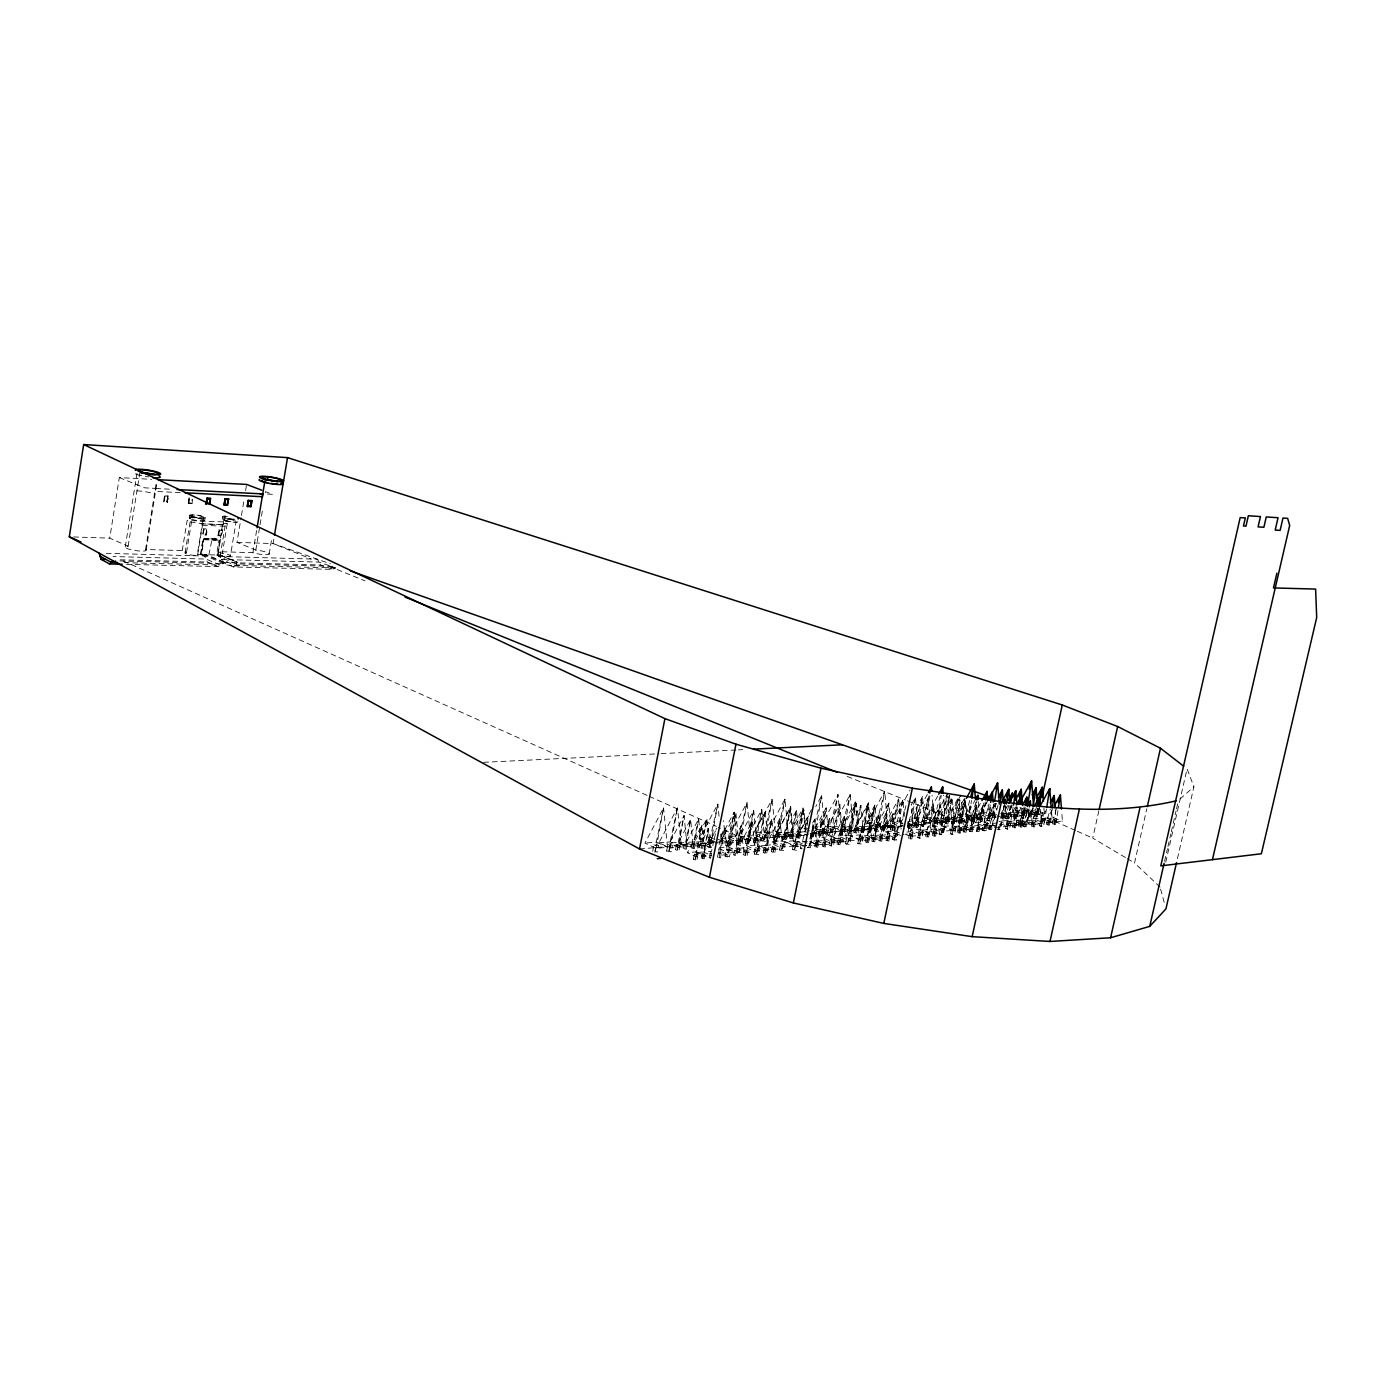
<?xml version="1.0" encoding="UTF-8"?>
<svg xmlns="http://www.w3.org/2000/svg" width="1386" height="1386" viewBox="0 0 1386 1386"><rect width="100%" height="100%" fill="white"/><g stroke="black" fill="none" stroke-linecap="round" stroke-linejoin="round"><path stroke-width="0.75" stroke-dasharray="5 3.75" d="M204.66 556.046L204.903 554.539L222.47 562.023L222.228 563.53L217.931 566.579L207.398 562.058L204.66 556.046L201.178 554.573L203.655 539.518L201.715 554.798L197.314 554.469A6.358 1.143 8.9 0 1 190.107 554.868A6.358 1.143 8.9 0 1 186.538 552.425L182.242 550.588L145.565 549.497A10.551 1.906 8.7 0 1 140.558 551.091A10.551 1.906 8.7 0 1 127.339 548.596A10.551 1.906 8.7 0 1 128.136 546.205L109.737 538.149L119.317 477.581L151.68 479.331M125.26 547.002L136.971 473.388M128.136 546.205L139.83 472.799M1052.39 809.407L1047.383 818.433L1056.253 821.933L1058.107 809.441M145.565 549.497L156.029 484.286M119.317 477.581L144.716 487.837L155.371 488.374L155.163 491.406L180.925 492.671M146.102 550.242L156.895 483.056M164.674 495.928L168.364 496.119L164.501 495.859L163.479 502.148L167.342 502.39L168.364 496.119L167.342 502.39M1027.13 808.679L1026.09 815.072L1015.124 810.758L1017.185 807.033M1029.105 808.835L1026.576 824.549L1019.005 821.551L1026.246 808.454M1033.124 806.357L1031.808 814.587L1023.197 811.208L1025.172 807.605L1022.47 824.462M1033.332 808.055L1026.264 820.841L1035.03 824.306L1037.716 807.553M1038.045 813.946L1039.032 807.778M1046.499 808.887L1044.23 823.059L1033.107 818.676L1039.344 807.414M1051.887 810.065L1049.912 822.522L1041.163 819.091L1047.192 808.229M164.224 501.628L164.865 496.5L167.741 496.69L166.926 501.749L164.05 501.559L164.865 496.5M192.498 499.341L192.013 503.551L188.201 503.326L189.224 497.089M188.375 503.395L189.397 497.158M189.31 499.393L188.929 502.806L191.58 502.927L191.961 499.514M182.242 550.588L187.145 520.478L222.921 521.898L227.269 523.665A6.428 1.074 9.2 0 0 223.943 524.67L201.178 523.787A6.514 1.091 9.1 0 0 191.459 522.245L187.145 520.478M1000.64 826.992L1004.452 803.585M1000.917 815.037L1004.503 816.51L1006.063 805.994M1010.203 805.89L1008.488 816.527L1001.021 813.565L1005.11 806.132M998.942 821.257L1010.099 825.727L1013.097 807.189M1012.265 805.63L1008.263 812.872L1016.908 816.285L1018.242 807.986M1015.401 806.947L1007.275 821.673L1016.042 825.172L1018.762 808.281M189.258 517.966L189.709 515.228M185.048 552.945L191.147 515.453M186.538 552.425L192.637 515.003A6.514 1.074 9.1 0 1 201.576 516.302L203.447 517.047L197.314 554.469M197.626 554.902L203.759 517.463M204.73 520.408L205.163 517.688M203.586 528.759L202.564 534.961L206.341 535.169L207.363 528.967L203.759 528.828M203.118 534.372L203.933 529.383L206.739 529.556L205.925 534.546L203.292 534.442L203.933 529.383M200.416 554.556L203.032 538.582L210.724 538.842M200.935 554.764L203.032 538.582M223.51 563.565L205.942 556.081L206.202 554.573L223.77 562.058L223.51 563.565L115.125 560.81M208.888 554.781L211.867 539.986M212.786 539.119L212.37 538.305L220.443 539.379L217.827 555.249L219.525 540.245L203.655 539.518M965.349 800.207L957.449 814.604L968.467 819.039L971.517 800.484M975.727 799.081L966.406 816.059L973.89 819.074L977.147 799.272M978.672 828.897L976.732 805.231L965.124 826.351L971.049 825.813L979.382 829.209L983.332 805.058L971.759 826.125L977.65 825.588L985.273 828.672L983.332 805.058L977.65 825.588M985.273 801.957L982.518 818.831L973.856 815.349L980.924 802.459M986.399 802.806L975.432 822.764L986.624 827.269L990.349 804.4M987.196 801.836L980.942 813.201L991.96 817.584L994.282 803.308M218.156 535.776L219.005 529.521L222.73 529.729L221.725 535.897L217.983 535.706L219.005 529.521M219.525 530.214L218.711 535.187L219.352 530.145L222.124 530.318L219.352 530.145M335.499 567.931L235.481 565.436L221.396 559.476L319.005 562.092L335.499 567.931L333.056 569.386L233.333 566.961L222.782 562.456L220.028 556.479L216.545 555.006L219.005 540.038M222.262 519.334L222.713 516.631M217.827 555.249L222.921 521.898M218.52 535.117L221.31 535.291L221.951 530.249M223.146 524.012L223.891 519.507M332.623 566.354L236.348 563.894L218.745 556.444L218.988 554.954L237.872 562.421L237.63 563.929A9.477 1.732 9.1 0 1 235.256 566.008A9.477 1.732 9.1 0 1 222.228 563.53M220.028 556.479L226.039 520.651A6.428 1.057 9.2 0 1 228.014 519.161A6.289 1.039 9.2 0 1 235.395 520.807M202.373 525.294L225.416 526.195L225.623 524.844L224.012 524.237M226.039 520.651A6.289 1.039 9.2 0 0 236.105 521.621L230.405 555.994A6.272 1.126 9.1 0 0 222.332 553.464L228.014 519.161M222.332 553.464L218.018 551.645L252.91 552.685A10.031 1.767 9.3 0 0 265.731 554.712A10.031 1.767 9.3 0 0 267.914 552.789A10.031 1.767 9.3 0 0 255.804 550.103L236.989 542.359L241.112 517.532M241.459 515.453L244.213 498.908M245.582 490.627L246.604 484.424M236.348 563.894L236.608 562.387M937.681 796.101L925.692 818.052L936.763 822.591L941.285 795.339M935.862 833.384L940.609 804.85L927.009 829.729L936 833.488L933.627 805.509L919.975 830.474L928.845 834.147L933.627 805.509L927.13 829.833M942.619 822.002L947.244 794.074L933.921 818.45L942.619 822.002L949.531 821.396L947.418 796.17M943.571 831.219L949.549 795.131L932.328 826.61L943.571 831.219L952.494 830.405L949.722 797.21M948.197 821.621L952.182 797.539L940.678 818.554L948.197 821.621L954.14 821.101L952.182 797.539L946.638 818.052L940.678 818.554M946.638 818.052L954.642 821.153L958.61 797.158L947.123 818.104L953.048 817.601L961.26 820.945L967.151 820.443L965.557 801.264M954.937 830.976L960.879 795.027L943.71 826.385L954.937 830.976L972.262 829.382L970.304 805.647L958.679 826.818L966.302 829.919L970.304 805.647L964.639 826.281L958.679 826.818M961.26 820.945L965.21 797.019L953.759 817.913L959.632 817.411L967.151 820.443M252.91 552.685L256.722 529.833M255.804 550.103L259.702 526.749M260.066 524.618L261.122 518.243M261.486 516.112L262.907 507.623M265.402 492.74L265.575 491.649L272.557 494.317L264.709 493.918M912.023 836.139L916.856 807.241L919.282 835.463L912.023 836.139L906.687 833.904M922.175 834.788L928.273 798.215L910.897 830.075L922.175 834.788L942.965 832.743L940.609 804.85L934.095 829.088L919.975 830.474M927.373 794.369L914.344 818.242L925.415 822.799L929.971 795.443M269.144 554.175L272.02 537.11M273.77 539.362L273.059 543.555L311.226 559.026M879.053 813.963L874.739 839.344L867.03 836.07L879.053 813.963L881.236 838.738L862.005 840.54L850.657 835.689L868.416 802.927L871.673 839.639L860.325 834.822L850.657 835.689M878.516 827.823L884.718 791.198L867.376 823.163L878.516 827.823L887.854 827.009L884.718 791.198L873.526 835.481L867.03 836.07M873.526 835.481L881.756 838.825L886.035 813.495L874.046 835.55L880.508 834.961L888.928 838.547L895.339 837.958L893.19 813.305L881.219 835.29L887.646 834.718L895.339 837.958M884.649 827.806L888.842 802.979L877.078 824.635L884.649 827.806L890.973 827.251L888.842 802.979L880.508 834.961M888.928 838.547L893.19 813.305L887.646 834.718M893.849 827.529L898.682 798.89L885.1 823.873L893.849 827.529L901.108 826.888L898.682 798.89L892.359 823.249L885.1 823.873M849.722 840.834L856.184 803.066L838.391 835.966L849.722 840.834L859.476 839.933L856.184 803.066L848.145 835.082L838.391 835.966M832.657 826.905L842.307 826.091L853.464 830.838L850.207 794.421L832.657 826.905L843.814 831.687L863.097 830.006L860.897 805.422L849.029 827.355L855.509 826.801L863.617 830.075L867.879 804.989L856.028 826.87L862.473 826.316L870.772 829.833L877.182 829.278L875.016 804.816L863.183 826.645L869.594 826.091L877.182 829.278M862.005 840.54L868.416 802.927L860.325 834.822M873.578 810.36L868.572 839.829L859.666 836.018L873.578 810.36L876.125 839.119L867.22 835.342L859.666 836.018M870.772 829.833L875.016 804.816L867.22 835.342M817.567 844.767L822.071 818.693L809.822 841.389L817.567 844.767L824.393 844.126L822.071 818.693L816.666 840.765L809.822 841.389M821.777 833.315L826.195 807.778L814.188 830.041L821.777 833.315L828.464 832.726L826.195 807.778L820.876 829.469L812.369 830.127L811.105 836.26L813.339 837.231L814.604 831.098L816.579 830.924L815.314 837.057L811.105 836.26M816.666 840.765L825.12 844.472L829.59 818.485L817.376 841.111L824.185 840.488L831.912 843.849L829.59 818.485L824.185 840.488M831.565 831.946L838.01 794.524L820.408 827.147L831.565 831.946L841.302 831.08L838.01 794.524L830.162 826.316L820.408 827.147M833.263 842.359L839.812 804.296L821.915 837.439L833.263 842.359L843.156 841.441L839.812 804.296L831.825 836.555L821.915 837.439M839.881 842.238L844.317 816.458L832.172 838.911L839.881 842.238L846.569 841.631L844.317 816.458L838.859 838.305L830.405 839.032L829.14 845.217L831.392 846.205L832.674 840.02L834.667 839.847L833.384 846.014L829.14 845.217M843.814 831.687L850.207 794.421L842.307 826.091M796.413 846.621L803.152 807.882L785.03 841.597L796.413 846.621L806.652 845.668L795.287 840.661L785.03 841.597M767.082 832.501L777.303 831.635L788.513 836.538L784.996 799.064L767.082 832.501L778.274 837.439L798.925 835.654L796.569 810.36L784.441 832.917L791.319 832.328L799.462 835.723L803.949 809.909L791.856 832.397L798.683 831.808L806.999 835.463M807.05 825.623L808.107 819.542M811.382 831.773L815.107 833.384L821.638 795.685L815.748 806.635M756.427 840.072L761.815 809.58L747.608 836.139L756.548 840.176L753.689 810.308L739.448 836.953L747.73 836.243L753.689 810.308L748.284 840.904L718.346 827.269M758.229 850.987L765.176 811.538L746.811 845.858L758.229 850.987L774.653 849.445L771.794 819.317L757.397 846.205L766.371 850.224L771.794 819.317L765.678 845.443L757.397 846.205M765.384 837.733L772.158 799.202L754.192 832.778L765.384 837.733L775.71 836.832L772.158 799.202L764.518 831.895L754.192 832.778M778.274 837.439L784.996 799.064L777.303 831.635M783.471 846.95L790.28 808.038L772.106 841.891L783.471 846.95L793.814 845.997L790.28 808.038M728.222 838.357L734.147 812.196L737.057 842.341L728.222 838.357L719.819 839.084L728.655 843.086L734.147 812.196L720.772 837.3M719.299 848.7L728.811 853.031L735.914 813.132L719.351 844.178M728.482 849.323L736.364 852.858L741.163 825.831L728.603 849.341L727.182 855.786L725.017 855.994L726.316 849.514L735.949 848.665L743.693 852.182L741.163 825.831L735.949 848.665M740.107 841.614L747.037 802.546L728.88 836.572L740.107 841.614L764.639 839.344L761.815 809.58L755.82 835.429L747.608 836.139M746.725 852.511L752.234 821.326L737.733 848.44L746.725 852.511L755.145 851.714L752.234 821.326L746.17 847.678L737.733 848.44M696.309 856.843L702.026 824.982L687.317 852.667L696.309 856.843L705.093 856.028L702.026 824.982L696.101 851.87L687.317 852.667M658.956 842.757L670.183 841.804L681.427 847.002L677.494 807.726L658.956 842.757L670.183 847.989L693.225 845.98L690.592 819.472L678.049 843.104L685.585 842.463L693.797 846.049L701.281 845.391L698.665 818.97L686.157 842.532L693.641 841.891L701.992 845.737L706.843 818.745L694.351 842.238L701.784 841.597L709.424 845.079L706.843 818.745L701.784 841.597M703.655 856.253L708.575 828.811L695.893 852.667L703.655 856.253L711.209 855.543L708.575 828.811L703.447 851.974L695.893 852.667M710.758 843.537L717.844 804.019L699.532 838.426L710.758 843.537L717.983 842.896M670.183 847.989L677.494 807.726L670.183 841.804M693.797 846.049L698.665 818.97L693.641 841.891M656.167 848.336L663.548 807.882L644.94 843.086L656.167 848.336L667.515 847.331L663.548 807.882L656.288 842.116L644.94 843.086M652.685 851.35L653.984 844.784L656.254 844.594L658.489 845.633L657.207 852.199L654.954 851.16L656.254 844.594M654.937 852.407L656.219 845.841L658.489 845.633M666.649 850.987L667.948 844.455L672.435 845.304L671.153 851.836L666.649 850.987L668.901 852.043L670.183 845.495L672.435 845.304M668.901 850.796L670.183 844.265M675.519 849.531L676.541 844.42L680.058 845.079L679.053 850.207L675.519 849.531L677.286 850.363L678.308 845.235L680.058 845.079M677.286 849.375L678.291 844.265M683.246 848.665L684.112 844.265L685.62 844.126L687.161 844.836L686.278 849.237L683.246 848.665L684.771 849.375L685.62 844.126M691.337 848.076L692.203 843.676L695.235 844.247L694.351 848.648L691.337 848.076L692.861 848.786L693.728 844.369L695.235 844.247M692.827 847.937L693.71 843.537M693.398 859.181L694.438 854.019L697.99 854.677L696.967 859.857L693.398 859.181L695.2 860.013L696.222 854.85L697.99 854.677M695.166 859.008L696.188 853.845M699.514 847.764L700.38 843.381L701.87 843.242L703.395 843.953L702.529 848.336L699.514 847.764L701.039 848.475L701.87 843.242M701.143 858.28L702.026 853.811L705.093 854.4L704.192 858.852L701.143 858.28L702.685 858.991L703.568 854.538L705.093 854.4M702.65 858.125L703.534 853.672M707.085 846.517L711.503 847.348L712.768 840.921L710.602 841.111L709.32 847.539L707.085 846.517L708.367 840.089L714.379 839.639M709.251 846.309L710.533 839.899L718.346 843.416L725.675 842.775L723.509 820.651M709.234 857.639L710.117 853.204L711.624 853.066L710.741 857.501L709.234 857.639L710.793 858.35M719.109 844.542L719.68 841.649M717.446 857.293L718.329 852.875L719.819 852.736L721.378 853.447L720.477 857.882L717.446 857.293L718.987 858.021L719.819 852.736M725.71 845.408L726.714 840.384L730.162 841.042L729.157 846.066L725.71 845.408L727.477 846.205L728.482 841.181L726.714 840.384M727.39 845.269L728.395 840.245M727.182 855.786L729.469 856.825L730.769 850.346L728.586 850.554L727.286 857.033L725.017 855.994M733.766 854.867L734.649 850.467L736.105 850.346L735.221 854.729L733.766 854.867L735.308 855.578L736.191 851.177L737.664 851.039L736.78 855.439L735.221 854.729M736.33 844.559L737.612 838.218L741.978 839.032L740.696 845.391L736.33 844.559L738.582 845.581L739.847 839.223L741.978 839.032M738.461 844.369L739.726 838.028M745.287 843.225L746.292 838.235L749.705 838.894L748.7 843.866L745.287 843.225L747.054 844.005L748.059 839.032L749.705 838.894M743.676 854.815L744.698 849.757L748.18 850.415L747.158 855.474L743.676 854.815L745.477 855.63L746.5 850.571L748.18 850.415M746.95 843.069L747.938 838.097M745.373 854.66L746.378 849.601M753.43 842.376L754.417 837.421L757.83 838.062L756.825 843.017L753.43 842.376L755.179 843.173L756.184 838.201L757.83 838.062M755.058 842.238L756.063 837.283M754.33 853.915L755.613 847.522L760.03 848.353L758.731 854.746L754.33 853.915L756.6 854.954L757.899 848.544L760.03 848.353M756.444 853.724L757.744 847.314M761.52 840.661L762.802 834.389L767.099 835.204L765.834 841.475L761.52 840.661L763.755 841.649L765.037 835.377L767.099 835.204M763.599 840.47L764.864 834.216M763.27 852.511L764.292 847.504L767.74 848.145L766.718 853.17L763.27 852.511L765.072 853.326L766.094 848.301L767.74 848.145M764.933 852.355L765.956 847.348M771.413 851.628L772.435 846.638L775.865 847.279L774.861 852.286L771.413 851.628L773.215 852.442L774.22 847.435L775.865 847.279M774.376 840.366L775.64 834.112L779.937 834.926L778.672 841.163L774.376 840.366L776.61 841.354L777.892 835.1L779.937 834.926M773.059 851.489L774.081 846.482M776.42 840.176L777.702 833.939M779.504 849.861L780.786 843.537L785.134 844.351L783.852 850.675L779.504 849.861L781.773 850.865L783.073 844.542L785.134 844.351M782.362 839.015L783.35 834.129L786.711 834.77L785.723 839.656L782.362 839.015L784.13 839.795L785.117 834.909L786.711 834.77M781.565 849.653L782.865 843.346M783.956 838.876L784.961 833.991M789.379 838.235L790.228 834.008L793.121 834.563L792.272 838.773L789.379 838.235L790.886 838.894L791.752 834.684L793.121 834.563M790.748 838.114L791.614 833.887M792.394 849.514L793.676 843.225L798.007 844.039L796.725 850.328L792.394 849.514L794.663 850.519L795.962 844.23L798.007 844.039M794.438 849.323L795.737 843.034M796.759 837.698L797.626 833.488L800.519 834.043L799.653 838.235L796.759 837.698L798.284 838.357L799.15 834.147L800.519 834.043M798.128 837.577L798.994 833.367M802.147 848.908L800.363 848.128L801.385 843.19M808.748 847.158L809.632 842.913L811.174 843.589L810.308 847.834L807.38 847.296L808.922 847.972L809.805 843.71L811.174 843.589M813.08 836.087L814.344 829.954M814.777 846.725L815.661 842.48L818.572 843.034L817.688 847.279L814.777 846.725L816.319 847.4L817.203 843.156L818.572 843.034M816.146 846.603L817.03 842.359M819.039 835.273L819.888 831.115L821.24 830.994L820.373 835.152L819.039 835.273L820.564 835.931L821.413 831.773L822.747 831.652L821.898 835.81L820.373 835.152M822.314 846.43L823.197 842.203L826.091 842.757L825.224 846.985L822.314 846.43L823.873 847.106L824.739 842.879L826.091 842.757M823.682 846.309L824.549 842.082M827.511 834.805L828.759 828.724L832.951 829.504L831.687 835.602L827.511 834.805L829.729 835.775L830.994 829.677L832.951 829.504M829.452 834.632L830.716 828.551M831.115 845.044L832.397 838.859L834.667 839.847M837.057 844.195L837.924 840.003L840.817 840.54L839.951 844.732L837.057 844.195L838.599 844.854L839.483 840.661L840.817 840.54M839.725 834.545L840.973 828.481L845.148 829.261L843.883 835.325L839.725 834.545L841.943 835.498L843.208 829.434L845.148 829.261M838.409 844.057L839.275 839.881M841.649 834.372L842.913 828.308M847.192 833.263L848.18 828.516L851.437 829.123L850.45 833.887L847.192 833.263L848.942 834.025L849.93 829.261L851.437 829.123M845.547 843.693L846.829 837.542L851.039 838.339L849.757 844.49L845.547 843.693L847.816 844.663L849.081 838.53L851.039 838.339M848.7 833.142L849.687 828.378M847.504 843.502L848.769 837.369M853.793 832.518L854.642 828.412L857.466 828.949L856.6 833.055L853.793 832.518L855.318 833.159L856.167 829.071L857.466 828.949M855.093 832.397L855.942 828.308M857.795 843.381L859.06 837.265L863.27 838.062L861.988 844.178L857.795 843.381L860.065 844.351L861.33 838.235L863.27 838.062M860.793 832.016L861.642 827.927L864.448 828.464L863.599 832.536L860.793 832.016L862.3 832.657L863.149 828.568L864.448 828.464M859.718 843.208L861.001 837.092M862.075 831.895L862.924 827.823M865.245 842.064L866.25 837.265L869.542 837.889L868.537 842.671L865.245 842.064L867.03 842.827L868.034 838.028L869.542 837.889M867.931 831.773L868.779 827.702L871.586 828.222L870.72 832.293L867.931 831.773L869.438 832.414L870.304 828.326L871.586 828.222M866.752 841.926L867.757 837.127M869.213 831.652L870.061 827.581M871.846 841.267L872.712 837.144L875.554 837.681L874.687 841.804L871.846 841.267L873.388 841.926L874.254 837.802L875.554 837.681M874.323 830.664L878.412 831.427L879.66 825.467L877.788 825.64L876.541 831.6L874.323 830.664L875.571 824.705L883.402 824.081L890.973 827.251M873.145 841.146L874.012 837.023M876.195 830.491L877.442 824.531L879.66 825.467M878.845 840.73L879.712 836.624L882.535 837.144L881.687 841.267L878.845 840.73L880.387 841.389L881.253 837.265L882.535 837.144M881.791 829.729L882.639 825.675L883.904 825.571L883.055 829.608L881.791 829.729L883.298 830.353L884.147 826.316L885.411 826.195L884.563 830.249L883.055 829.608M880.145 840.626L881.011 836.503M886 840.47L886.867 836.364L889.691 836.884L888.824 841.007L886 840.47L887.542 841.129L888.409 837.005L889.691 836.884M887.283 840.349L888.149 836.243M890.522 829.746L891.493 825.086L894.698 825.692L893.727 830.353L890.522 829.746L892.272 830.474L893.242 825.813L894.698 825.692M891.978 829.625L892.948 824.965M892.376 839.327L896.517 840.089L897.782 834.077L895.91 834.251L894.646 840.28L892.376 839.327L893.641 833.298L901.437 832.639M894.247 839.136L895.512 833.142L897.782 834.077M902.788 822.955L900.952 823.128L899.722 829.019L901.541 828.863M907.328 827.84L908.298 823.215L911.486 823.821L910.498 828.447L907.328 827.84L909.077 828.568L910.048 823.942L911.486 823.821M908.748 827.719L909.736 823.093M908.592 838.339L909.597 833.644L912.82 834.251L911.832 838.946L908.592 838.339L910.377 839.084L911.364 834.372L912.82 834.251M910.048 838.201L911.052 833.506M914.327 827.113L915.297 822.504L918.468 823.093L917.497 827.702L914.327 827.113L916.077 827.84L917.047 823.215L918.468 823.093M915.748 826.992L916.718 822.383M917.792 837.577L919.057 831.617L923.145 832.397L921.881 838.339L917.792 837.577L920.061 838.513L921.326 832.553L923.145 832.397M921.101 825.588L922.348 819.75L926.35 820.512L925.103 826.333L921.101 825.588L923.319 826.506L924.549 820.668L926.35 820.512M919.628 837.404L920.893 831.461M922.885 825.432L924.133 819.611M925.398 836.347L926.385 831.687L929.59 832.276L928.603 836.953L925.398 836.347L927.165 837.075L928.152 832.414L929.59 832.276M926.818 836.208L927.823 831.548M932.414 825.363L933.662 819.559L937.646 820.321L936.399 826.125L932.414 825.363L934.632 826.281L935.879 820.46L937.646 820.321M934.199 825.207L935.429 819.403M932.397 835.585L933.384 830.924L936.572 831.531L935.585 836.174L932.397 835.585L934.164 836.312L935.152 831.669L936.572 831.531M933.817 835.446L934.805 830.803M939.188 824.185L940.158 819.628L943.277 820.217L942.307 824.774L939.188 824.185L940.921 824.895L941.908 820.339L943.277 820.217M940.574 824.064L941.544 819.507M939.136 834.008L940.401 828.118L944.438 828.88L943.173 834.753L939.136 834.008L941.389 834.926L942.636 829.053L944.438 828.88M940.938 833.835L942.185 827.962M945.217 823.492L946.066 819.576L948.752 820.079L947.92 824.012L945.217 823.492L946.725 824.116L947.574 820.183L948.752 820.079M946.413 823.388L947.262 819.472M951.662 823.041L952.494 819.126L955.179 819.628L954.348 823.544L951.662 823.041L953.17 823.648L954.001 819.732L955.179 819.628M950.484 833.748L951.732 827.892L955.751 828.655L954.504 834.511L950.484 833.748L952.736 834.667L953.984 828.811L955.751 828.655M952.84 822.938L953.689 819.022M952.251 833.575L953.516 827.737M958.263 822.834L959.112 818.918L961.78 819.421L960.948 823.336L958.263 822.834L959.77 823.44L960.619 819.524L961.78 819.421M678.256 842.324L684.043 815.644L687.11 846.413L678.256 842.324L669.49 843.086L684.043 815.644L678.326 847.175L669.49 843.086M957.224 832.518L958.211 827.927L961.364 828.516L960.377 833.107L957.224 832.518L958.991 833.246L959.978 828.655L961.364 828.516M959.441 822.73L960.29 818.814M958.61 832.397L959.597 827.806M964.067 821.794L967.982 822.539L969.212 816.822L967.497 816.978L966.267 822.695L964.067 821.794L965.297 816.077L972.21 815.557L979.694 818.554L978.308 801.645M963.253 831.791L964.119 827.84L966.822 828.36L965.973 832.31L963.253 831.791L964.777 832.414L965.644 828.464L966.822 828.36M965.782 821.638L967.012 815.938L969.212 816.822M964.448 831.687L965.297 827.737M970.893 820.928L971.725 817.047L974.375 817.549L973.544 821.43L970.893 820.928L972.383 821.534L973.215 817.653L974.375 817.549M969.698 831.305L970.547 827.373L973.249 827.875L972.4 831.825L969.698 831.305L971.222 831.929L972.071 827.979L973.249 827.875M972.054 820.824L972.885 816.96M970.876 831.202L971.725 827.251M976.316 831.08L977.165 827.147L979.867 827.65L979.018 831.583L976.316 831.08L977.84 831.704L978.689 827.754L979.867 827.65M979.018 820.98L979.989 816.51L983.055 817.082L982.085 821.551L979.018 820.98L980.751 821.673L981.721 817.203L983.055 817.082M977.494 830.976L978.343 827.044M980.352 820.858L981.323 816.389M982.102 830.006L986.052 830.751L987.3 824.999L985.567 825.155L984.32 830.924L982.102 830.006L983.332 824.254L990.193 823.665L995.893 825.952M983.817 829.85L985.048 824.098L987.3 824.999M685.585 842.463L690.592 819.472L685.689 846.638L678.049 843.104M987.49 820.321L988.703 814.656L992.584 815.384L991.371 821.049L987.49 820.321L989.691 821.205L990.903 815.54L992.584 815.384M989.171 820.165L990.384 814.518M988.911 829.105L989.743 825.207L992.428 825.71L991.579 829.608L988.911 829.105L990.418 829.729L991.267 825.813L992.428 825.71M990.072 829.001L990.903 825.103M994.732 817.74L995.373 814.777L996.69 814.673M999.046 826.004L998.388 829.001L1000.155 829.712L1001.125 825.207L999.375 824.497M1000.831 818.554L1001.801 814.136L1004.833 814.708L1003.862 819.126L1000.831 818.554L1002.563 819.23L1003.533 814.812L1004.833 814.708M999.462 826.836L998.821 829.833L997.054 829.14M1002.147 818.433L1003.1 814.015M1005.422 818.364L1006.253 814.552L1007.379 814.448L1006.548 818.26L1005.422 818.364L1006.912 818.953L1007.743 815.141L1008.869 815.037L1008.038 818.849L1006.548 818.26M1005.526 828.43L1006.756 822.73L1010.671 823.475L1009.424 829.174L1005.526 828.43L1007.761 829.33L1008.991 823.63L1010.671 823.475M1007.206 828.274L1008.436 822.574M1013.339 818.416L1014.309 814.015L1017.324 814.587L1016.371 818.987L1013.339 818.416L1015.072 819.091L1016.025 814.691L1017.324 814.587M1012.421 827.303L1013.409 822.834L1016.475 823.405L1015.488 827.875L1012.421 827.303L1014.188 827.996L1015.158 823.527L1016.475 823.405M1014.639 818.294L1015.591 813.894M1013.738 827.165L1014.708 822.712M1018.849 826.593L1019.819 822.141L1022.868 822.712L1021.898 827.165L1018.849 826.593L1020.598 827.286L1021.569 822.834L1022.868 822.712M1021.551 817.775L1022.764 812.196L1026.593 812.924L1025.363 818.502L1021.551 817.775L1023.734 818.641L1024.964 813.062L1026.593 812.924M1020.148 826.472L1021.118 822.019M1023.18 817.636L1024.393 812.057M1023.44 826.385L1024.271 822.539L1025.397 822.435L1024.566 826.281L1023.44 826.385L1024.947 826.992L1025.796 823.145L1026.922 823.041L1026.073 826.888L1024.566 826.281M1028.221 816.7L1029.174 812.335L1032.172 812.906L1031.219 817.272L1028.221 816.7L1029.954 817.376L1030.907 813.01L1032.172 812.906M1029.503 816.597L1030.456 812.231M1031.375 826.42L1032.345 821.985L1035.394 822.556L1034.424 826.992L1031.375 826.42L1033.124 827.113L1034.095 822.678L1035.394 822.556M1034.441 816.059L1035.394 811.694L1038.391 812.265L1037.421 816.614L1034.441 816.059L1036.156 816.735L1037.126 812.369L1038.391 812.265M1032.674 826.299L1033.644 821.863M1035.706 815.938L1036.659 811.59M1075.38 830.422L1038.339 814.032L1039.725 807.743M1039.569 825.744L1040.799 820.131L1044.663 820.858L1043.415 826.472L1039.569 825.744L1041.804 826.628L1043.034 821.014L1044.663 820.858M1041.198 825.588L1042.428 819.992M1046.239 824.635L1047.192 820.235L1050.224 820.807L1049.254 825.207L1046.239 824.635L1047.972 825.328L1048.942 820.91L1050.224 820.807M1047.504 824.514L1048.474 820.114M1052.442 823.96L1053.412 819.559L1056.409 820.131L1055.456 824.514L1052.442 823.96L1054.192 824.635L1055.162 820.252L1056.409 820.131M1053.707 823.838L1054.677 819.455M699.532 838.426L710.377 837.49L717.844 804.019L719.091 816.874M1125.467 857.553L1092.74 838.097L1098.855 810.741M713.859 840.869L711.52 851.368L704.019 852.043L716.683 828.274M714.327 838.773L715.748 832.466M719.213 847.678L728.274 846.863L735.914 813.132L739.674 852.026L728.811 853.031M1160.065 887.109L1134.545 862.958L1146.811 808.731M739.466 835.654L747.037 802.546L750.692 840.678L739.466 835.654L728.88 836.572M1164.587 861.278L1167.462 848.682M1167.948 846.569L1170.823 833.974M1171.291 831.877L1176.09 810.879M1176.558 808.766L1178.481 800.363M1165.747 862.213L1187.074 768.832L1193.9 786.746L1177.026 860.446M757.414 844.906L765.176 811.538L768.832 849.999L757.414 844.906L746.811 845.858M765.557 845.339L773.786 844.594L779.92 818.572L782.744 848.578L774.531 849.341L779.92 818.572L765.557 845.339L774.653 849.445M772.106 841.891L782.449 840.973L790.696 806.669L793.433 836.035L784.632 832.172L776.645 832.865L790.696 806.669L785.446 836.728L776.645 832.865M791.319 832.328L796.569 810.36L792.047 836.26L784.441 832.917M795.287 840.661L803.152 807.882L805.491 833.073M798.683 831.808L803.949 809.909L806.098 833.021M794.594 841.908L802.598 841.181L808.818 815.505L794.594 841.908L803.551 845.841M849.202 826.645L855.422 801.818L857.969 830.353L849.202 826.645L841.649 827.286L855.422 801.818L850.432 831.028L841.649 827.286M855.509 826.801L860.897 805.422L856.6 830.578L849.029 827.355M885.394 831.756L896.69 836.503L902.91 799.549L885.394 831.756L894.75 830.907L902.91 799.549L904.382 816.527M904.157 812.594L902.009 820.807L892.861 821.586L910.065 789.985M904.694 810.533L906.305 804.365M909.095 821.413L915.453 797.245L917.827 825.016L907.622 825.9M906.773 832.085L910.394 831.756L916.856 807.241M917.827 825.016L908.973 821.309L916.077 820.703L922.435 796.621L924.791 824.289L917.705 824.913L922.435 796.621L908.038 823.423M920.044 829.261L928.273 798.215L931.323 833.939L920.044 829.261L910.897 830.075M914.344 818.242L923.284 817.497L929.226 795.148M925.692 818.052L934.545 817.307L940.505 795.044M933.921 818.45L940.834 817.861L946.707 796.066M932.328 826.61L941.267 825.813L948.994 797.175M953.048 817.601L958.038 799.202M943.71 826.385L952.563 825.588L959.77 799.098M959.632 817.411L964.656 799.046M958.852 826.125L965.384 802.182L967.671 829.712L958.852 826.125L951.922 826.749L965.384 802.182L960.741 830.353L951.922 826.749M957.449 814.604L966.042 813.877L969.871 799.93M972.21 815.557L976.125 801.385M971.049 825.813L976.732 805.231L972.747 829.452L965.124 826.351M973.856 815.349L980.526 814.777L983.765 803.1M975.432 822.764L984.025 822.002L989.05 803.949M980.942 813.201L989.361 812.491L991.562 804.59M990.193 823.665L995.893 803.274L996.413 809.667M998.024 805.353L995.858 813.08L989.292 813.634L994.316 804.504M1003.343 808.575L1004.434 804.729M1001.021 813.565L1006.652 813.08L1008.904 805.093M1001.038 821.066L1007.345 820.512L1011.832 804.625M1008.263 812.872L1014.725 812.317L1016.371 806.565M1013.842 821.084L1017.705 807.466M1007.275 821.673L1020.235 820.391L1024.115 806.825M1019.005 821.551L1024.618 821.049L1028.065 808.991M1026.264 820.841L1032.726 820.252L1036.607 806.739M1033.107 818.676L1041.25 817.948L1044.074 808.177M1047.521 818.52L1050.311 808.939M1041.163 819.091L1053.707 817.861L1056.496 808.315M710.706 839.951L715.488 830.976M720.98 835.308L724.878 828.014L727.459 854.59L720.01 855.283L724.878 828.014L719.68 851.039L727.459 854.59M811.468 809.701L799.393 832.154L806.167 831.565M809.528 830.959L803.949 828.551L806.895 823.059M812.629 822.972L814.673 819.178L817.012 844.698L810.134 845.321L814.673 819.178L809.285 841.319L817.012 844.698M903.031 818.658L895.096 833.211L902.788 836.434M911.59 804.33L915.453 797.245L910.689 825.64L907.189 824.185M995.945 816.042L991.856 823.457L996.863 823.007M1000.917 817.671L1007.847 805.093M1020.789 808.142L1013.703 820.98L1022.608 824.566L1021.291 808.055M1180.023 799.012L1193.9 786.746M233.333 566.961L237.63 563.929M800.363 848.128L801.974 847.972M999.791 825.328L1001.125 825.207M986.624 827.269L993.052 826.68M1016.042 825.172L1028.984 823.873L1027.858 809.476M1010.099 825.727L1018.502 824.947L1017.133 807.83M968.519 829.971L992.428 827.771M994.542 827.581L1062.438 821.274L1061.659 811.139M979.382 829.209L985.273 828.672M721.378 853.447L718.329 852.875M1035.03 824.306L1041.475 823.7L1040.349 809.372M881.756 838.825L888.201 838.218L886.035 813.495M813.825 845.252L821.829 844.507M736.364 852.858L743.693 852.182M825.12 844.472L831.912 843.849M802.407 841.943L807.57 841.475M795.859 836.26L803.845 835.55M810.394 835.169L813.773 834.857L812.629 822.279M728.655 843.086L737.057 842.341M701.992 845.737L709.424 845.079M925.415 822.799L934.337 822.019L932.068 795.252M968.467 819.039L977.061 818.294L975.64 801.143M973.89 819.074L979.694 818.554M991.96 817.584L996.153 817.22M1001.212 816.787L1010.896 815.852L1010.082 805.647M815.107 833.384L824.999 832.518L821.638 795.685L813.842 827.702L824.999 832.518M936.763 822.591L945.616 821.811L943.364 795.148M954.642 821.153L960.55 820.651L958.783 799.289M639.535 848.977L808.419 834.181M810.567 833.991L905.301 825.692M907.466 825.502L993.641 817.948M1002.147 817.203L1044.351 813.391L1044.039 809.372M703.395 843.953L700.38 843.381M1016.908 816.285L1023.353 815.713L1022.712 807.588M799.462 835.723L806.288 835.117M863.617 830.075L870.061 829.521L867.879 804.989M803.949 828.551L809.874 828.031M867.376 823.163L876.732 822.366L887.854 827.009M1015.124 810.758L1023.266 810.065L1034.216 814.362L1033.731 808.09M1023.197 811.208L1029.555 810.671M483.558 762.317L658.922 753.759M661.07 753.637L736.295 749.982M738.443 749.878L742.74 749.653M124.064 562.664L220.079 565.055L206.029 559.06L113.046 556.548M126.49 564.345L217.931 566.579M222.47 562.023L223.77 562.058M120.236 559.805L207.398 562.058M222.782 562.456L320.686 564.986L333.056 569.386M201.178 554.573L216.545 555.006M217.307 555.024L220.357 555.11A6.272 1.126 9.1 0 0 230.405 555.994M106.15 553.309L205.942 556.081M218.745 556.444L317.342 559.199L320.686 564.986M203.551 538.808L211.261 539.067M204.175 539.743L219.525 540.245M73.562 536.954L109.737 538.149M236.989 542.359L273.059 543.555L330.457 563.842M210.828 538.253L212.89 538.513M212.266 538.894L220.443 539.379M201.178 523.787L225.623 524.844M188.201 503.326L192.013 503.551M155.63 488.478L170.651 489.241M1019.975 807.536L1038.339 814.032M1044.351 813.391L1035.758 810.03L1029.434 810.567L1038.166 814.032L1037.698 807.986M1053.707 817.861L1062.438 821.274M1035.394 811.694L1037.126 812.369M1053.412 819.559L1055.162 820.252M1047.192 820.235L1048.942 820.91M1041.25 817.948L1052.355 822.314L1051.385 809.684M1022.764 812.196L1024.964 813.062M1040.799 820.131L1043.034 821.014M1014.725 812.317L1023.353 815.713M1032.726 820.252L1041.475 823.7M1014.309 814.015L1016.025 814.691M1032.345 821.985L1034.095 822.678M1006.652 813.08L1014.102 816.025L1013.443 807.709M1024.618 821.049L1032.189 824.029L1031.028 809.355M1002.269 812.421L1010.896 815.852M1006.253 814.552L1007.743 815.141M1020.235 820.391L1028.984 823.873M1024.271 822.539L1025.796 823.145M1001.801 814.136L1003.533 814.812M989.361 812.491L1000.345 816.856M1007.345 820.512L1018.502 824.947M989.292 813.634L997.937 817.082M988.703 814.656L990.903 815.54M1006.756 822.73L1008.991 823.63M980.526 814.777L989.188 818.242L988.01 803.793M1000.276 823.561L1007.31 826.368L1005.647 805.578M979.989 816.51L981.721 817.203M966.042 813.877L977.061 818.294M971.725 817.047L973.215 817.653M984.025 822.002L995.2 826.489M989.743 825.207L991.267 825.813M965.297 816.077L967.497 816.978M983.332 824.254L985.567 825.155M167.741 496.69L166.926 501.749M201.247 523.336L202.599 523.943M959.112 818.918L960.619 819.524M977.165 827.147L978.689 827.754M329.054 566.25L365.055 580.855M847.244 776.42L905.353 799.999M907.362 800.796L957.449 821.118M970.547 827.373L972.071 827.979M964.639 826.281L972.262 829.382M946.066 819.576L947.574 820.183M940.834 817.861L949.531 821.396M964.119 827.84L965.644 828.464M934.545 817.307L945.616 821.811M952.563 825.588L963.79 830.162L961.208 799.168M933.662 819.559L935.879 820.46M951.732 827.892L953.984 828.811M923.284 817.497L934.337 822.019M941.267 825.813L952.494 830.405M922.348 819.75L924.549 820.668M940.401 828.118L942.636 829.053M916.077 820.703L924.791 824.289M934.095 829.088L942.965 832.743M206.739 529.556L205.925 534.546M915.297 822.504L917.047 823.215M933.384 830.924L935.152 831.669M907.553 823.111L913.114 825.415L911.312 804.573M900.952 823.128L903.187 824.046M919.057 831.617L921.326 832.553M892.861 821.586L903.967 826.212M892.359 823.249L901.108 826.888M910.394 831.756L919.282 835.463M891.493 825.086L893.242 825.813M909.597 833.644L911.364 834.372M905.266 834.233L909.112 835.845L907.882 821.569M882.639 825.675L884.147 826.316M894.75 830.907L904.157 834.857M875.571 824.705L877.788 825.64M893.641 833.298L895.91 834.251M868.779 827.702L870.304 828.326M886.867 836.364L888.409 837.005M220.27 554.989L237.872 562.421M861.642 827.927L863.149 828.568M879.712 836.624L881.253 837.265M854.642 828.412L856.167 829.071M872.712 837.144L874.254 837.802M840.973 828.481L843.208 829.434M859.06 837.265L861.33 838.235M830.162 826.316L841.302 831.08M848.145 835.082L859.476 839.933M828.759 828.724L830.994 829.677M846.829 837.542L849.081 838.53M820.876 829.469L828.464 832.726M838.859 838.305L846.569 841.631M819.888 831.115L821.413 831.773M831.825 836.555L843.156 841.441M837.924 840.003L839.483 840.661M812.369 830.127L814.604 831.098M830.405 839.032L832.674 840.02M809.978 833.211L813.773 834.857M823.197 842.203L824.739 842.879M797.626 833.488L799.15 834.147M815.661 842.48L817.203 843.156M790.228 834.008L791.752 834.684M802.598 841.181L807.969 843.537M775.64 834.112L777.892 835.1M793.676 843.225L795.962 844.23M764.518 831.895L775.71 836.832M1077.303 831.271L1092.74 838.097M782.449 840.973L793.814 845.997M762.802 834.389L765.037 835.377M780.786 843.537L783.073 844.542M755.82 835.429L764.639 839.344M773.786 844.594L782.744 848.578M754.417 837.421L756.184 838.201M772.435 846.638L774.22 847.435M746.292 838.235L748.059 839.032M764.292 847.504L766.094 848.301M123.406 561.018L647.279 795.477M649.254 796.361L716.371 826.385M737.612 838.218L739.847 839.223M755.613 847.522L757.899 848.544M746.17 847.678L755.145 851.714M744.698 849.757L746.5 850.571M718.035 839.31L725.675 842.775M710.377 837.49L717.861 840.886M728.274 846.863L739.674 852.026M734.649 850.467L736.191 851.177M708.367 840.089L710.602 841.111M726.316 849.514L728.586 850.554M692.203 843.676L693.728 844.369M710.117 853.204L711.676 853.915M703.447 851.974L711.78 855.63M684.112 844.265L685.654 844.958M702.026 853.811L703.568 854.538M696.101 851.87L705.093 856.028M676.541 844.42L678.308 845.235M694.438 854.019L696.222 854.85M667.948 844.455L670.183 845.495M656.288 842.116L667.515 847.331M653.984 844.784L656.219 845.841M202.997 519.767L201.143 519.022A6.514 1.091 9.1 0 0 192.204 517.74M1127.286 858.627L1134.545 862.958M1160.602 889.102L1164.344 902.944M720.772 834.008L721.604 842.584M718.693 848.769L719.282 854.919M810.775 836.642L811.555 845.113M1003.672 806.271L1004.503 816.51M993.381 804.123L994.542 818.346M1055.318 809.753L1056.253 821.933M136.937 490.904A11.053 1.75 8.9 0 1 154.435 494.213M203.447 517.047A6.376 1.057 9.1 0 1 196.24 517.307A6.376 1.057 9.1 0 1 192.637 515.003M148.891 476.94A10.603 1.611 9 0 1 145.218 476.334M141.805 475.589A10.603 1.611 9 0 1 139.102 474.792M237.89 521.638A7.918 1.299 9.2 0 1 228.517 521.534A7.918 1.299 9.2 0 1 223.077 518.797A7.918 1.299 9.2 0 1 235.274 520.322M233.004 519.438A7.918 1.299 9.2 0 1 223.492 517.255A7.918 1.299 9.2 0 1 226.247 516.008M234.442 519.213A6.289 1.039 9.2 0 1 226.49 517.966A6.428 1.057 9.2 0 1 228.447 516.476A6.289 1.039 9.2 0 1 230.561 516.753M140.09 475.537A12.855 1.94 9 0 1 134.858 472.921M995.893 803.274L991.995 827.251L984.389 824.185L995.893 803.274M191.459 519.248A7.831 1.299 9.1 0 0 204.435 520.703A7.831 1.299 9.1 0 0 195.097 517.619A7.831 1.299 9.1 0 0 191.459 519.248M191.892 516.51A7.831 1.299 9.1 0 0 204.885 517.983A7.831 1.299 9.1 0 0 195.53 514.899A7.831 1.299 9.1 0 0 191.892 516.51"/><path stroke-width="1.5" d="M1176.558 862.56L1165.938 908.887L1149.739 926.385L1110.602 937.75L1049.999 941.458L972.158 936.659L883.8 923.423L793.329 902.944L709.424 877.269L639.535 848.977L69.3 536.815L83.662 444.542L287.526 457.623L1062.282 704.989L1117.653 726.524L1160.498 748.249L1183.748 766.25M1058.436 807.362L1060.411 794.94L1054.399 805.786M1027.806 804.4L1031.6 780.924L1021.291 799.583M1029.417 806.86L1030.37 800.969L1027.269 806.583M1033.124 806.357L1036.104 787.82L1032.137 795.027M1038.045 805.457L1039.396 797.089L1034.337 806.219M1039.361 805.734L1042.307 787.265L1036.364 798.024M1046.828 806.86L1049.739 788.617L1040.384 805.526M1052.217 807.986L1054.209 795.529L1050.19 802.789M1000.311 802.442L1002.355 789.881L998.336 797.193M1004.452 803.585L1005.145 799.341L1003.1 803.048M1006.392 803.915L1008.765 789.31L1002.754 800.242M1010.896 801.628L1012.282 793.139L1008.176 800.554M1013.443 805.127L1015.765 790.73L1008.835 803.291M1018.918 803.828L1021.257 789.31L1015.262 800.19M1019.455 804.071L1020.477 797.747L1016.406 805.11M1025.519 805.543L1026.87 797.141L1022.816 804.469M206.064 504.227L207.068 498.042L210.655 498.215L209.632 504.383M206.237 504.296L207.068 498.042M207.415 498.665L206.774 503.707L209.407 503.828L210.048 498.787L207.415 498.665L210.048 498.787M971.863 798.423L974.237 783.991L966.337 798.405M977.147 799.272L977.788 795.304L975.727 799.081M985.619 799.843L987.005 791.406L981.946 800.623M990.695 802.321L992.393 791.908L987.404 800.987M994.611 801.264L997.608 782.899L988.235 799.93M225.156 498.873L224.134 505.024L224.982 498.804L228.69 499.047L224.982 498.804M224.688 504.452L225.329 499.428L228.084 499.618L227.269 504.556L224.515 504.383L225.329 499.428M223.96 504.954L227.668 505.18L228.517 498.977M941.631 793.242L942.688 786.953L938.686 794.265M247.401 506.548L248.233 500.381L251.888 500.606L250.866 506.704L247.228 506.479L248.233 500.381M251.299 501.178L248.579 500.987L247.748 505.907L250.468 506.081L251.299 501.178L250.468 506.081M257.068 527.771L264.726 481.981A11.053 1.629 9.5 0 1 263.738 481.618M184.962 492.792L262.543 496.725L262.751 493.814M263.946 479.799A11.053 1.629 9.5 0 1 267.55 479.902L268.035 476.957A10.066 1.473 9.5 0 1 280.215 479.573A10.066 1.473 9.5 0 1 278.084 481.133A10.066 1.473 9.5 0 1 265.228 479.019A11.071 1.611 9.5 0 1 268.035 476.957M930.682 791.233L931.375 787.023L928.377 792.532M274.48 535.169L287.526 457.623M639.535 848.977L664.916 718.624L83.662 444.542M709.424 877.269L735.966 744.213L664.916 718.624M793.329 902.944L820.98 768.19L735.966 744.213M883.8 923.423L912.369 788.201C999.167 800.692 1089.344 820.91 1176.454 800.779M972.158 936.659L1001.333 802.199M1042.012 797.262L1062.282 704.989M1049.999 941.458L1079.417 808.974M1099.323 808.627L1117.653 726.524M1110.602 937.75L1139.864 808.177M1147.296 806.652L1160.498 748.249M1149.739 926.385L1164.101 863.374M1276.887 573.146L1273.474 587.941L1315.609 589.067L1316.7 617.48L1261.364 853.759L1160.792 865.869L1240.193 517.584L1245.321 517.914L1243.467 526.022L1245.979 526.16L1248.353 515.765L1260.446 516.562L1258.072 526.905L1263.893 527.252L1266.25 516.943L1278.048 517.723L1275.207 530.093L1280.127 530.388L1282.968 518.052L1287.646 518.364L1289.69 525.45L1212.438 859.649M929.763 793.121L931.375 787.023L931.721 791.129M941.059 793.017L942.688 786.953L943.19 793.104M970.962 795.945L974.237 783.991L975.467 799.012M976.68 799.358L977.788 795.304L978.135 799.531M984.84 799.202L987.005 791.406L987.681 799.67M990.158 799.93L992.393 791.908L993.208 802.078M995.962 788.807L997.608 782.899L999.323 804.123M1000.19 797.626L1002.355 789.881L1003.343 802.165M1004.036 803.256L1005.145 799.341L1005.474 803.499M1006.6 797.019L1008.765 789.31L1009.753 801.558M1010.585 799.116L1012.282 793.139L1012.612 797.296M1014.084 796.673L1015.765 790.73L1016.787 803.551M1019.091 796.985L1021.257 789.31L1022.556 805.561M1018.814 803.568L1020.477 797.747L1020.962 803.932M1025.207 802.944L1026.87 797.141L1027.528 805.353M1029.209 789.258L1031.6 780.924L1033.558 806.011M1029.226 804.989L1030.37 800.969L1030.699 805.162M1033.124 798.197L1036.104 787.82L1037.369 803.949M1037.161 804.816L1039.396 797.089L1040.037 805.283M1039.933 795.547L1042.307 787.265L1043.415 801.333M1048.613 792.532L1049.739 788.617L1051.212 807.57M1052.546 801.281L1054.209 795.529L1055.162 807.726M1058.176 802.581L1060.411 794.94L1061.503 809.112M99.064 553.101L101.091 559.32L109.477 563.946L113.046 560.758M657.241 858.696L662.387 858.229M753.482 749.133L842.428 744.784M117.671 562.508L111.261 562.352L100.087 556.202M109.477 563.946L122.245 564.241M101.091 559.32L105.353 559.424M177.096 489.57L263.011 493.918M158.143 479.677L246.604 484.424L261.781 490.211M820.98 768.19L912.369 788.201M350.156 570.807L989.361 796.725M251.888 500.606L250.866 506.704M405.058 597.089L837.231 772.366M69.3 536.815L80.942 542.013M277.633 484.095A10.066 1.49 9.5 0 1 271.171 483.402M267.741 482.744A10.066 1.49 9.5 0 1 264.726 481.981M267.55 479.902A10.066 1.49 9.5 0 1 277.408 481.739M280.942 483.194A10.066 1.49 9.5 0 1 280.994 483.731M262.387 480.959A11.053 1.629 9.5 0 1 262.11 480.18M141.199 472.834A11.053 1.681 9 0 1 152.824 474.601M260.793 494.213A11.053 1.681 9.5 0 1 260.221 493.866M237.942 518.555A7.918 1.299 9.2 0 1 238.34 518.953M281.912 482.848A12.214 1.802 9.5 0 1 271.76 483.818A12.214 1.802 9.5 0 1 259.736 479.417M159.026 476.056A12.855 1.94 9 0 1 152.772 477.702M142.273 472.487A12.855 1.94 9 0 1 154.868 474.618M135.447 470.374A12.855 1.94 9 0 1 149.272 470.252A12.855 1.94 9 0 1 159.858 474.549A12.855 1.94 9 0 1 140.575 472.453M137.907 470.928A10.603 1.594 9 0 0 151.161 474.047A10.603 1.594 9 0 0 157.831 473.024A11.053 1.663 9 0 0 140.315 469.733A10.603 1.594 9 0 0 137.457 470.304M264.847 479.331A12.214 1.784 9.5 0 0 283.593 481.029A12.214 1.784 9.5 0 0 266.285 476.438A12.214 1.784 9.5 0 0 264.847 479.331"/></g></svg>
